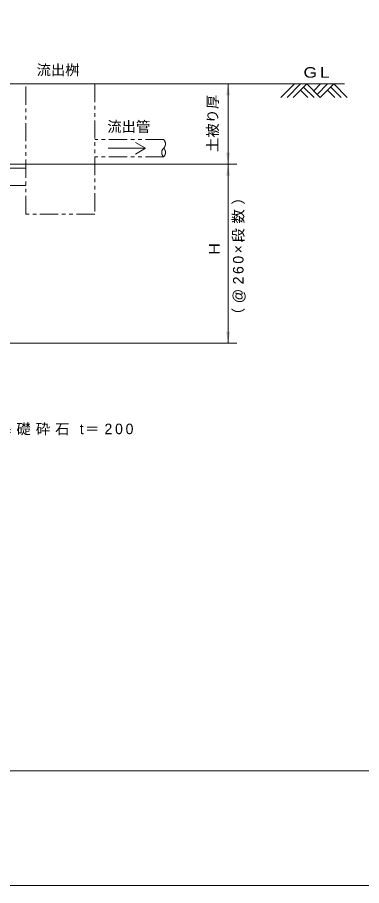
# Model space of a CAD drawing. Units: millimetres, scale not verified. Extents: x 0 to 41050, y -244 to 28700.
# Drawn here: x 10557 to 13554, y 0 to 7567 of the extents above; entities that cross this region are included whole.
import ezdxf
from ezdxf.enums import TextEntityAlignment as Align

# ---------------------------------------------------------------- set-up
doc = ezdxf.new("R2010")
doc.units = ezdxf.units.MM
doc.header["$LTSCALE"] = 50
doc.linetypes.add('USER1', pattern=[6.35, 3.175, -0.635, 0.635, -0.635, 0.635, -0.635])
for name, color, linetype, lineweight in [('P03-附帯工事', 7, 'USER1', 15), ('P04-寸法線', 142, 'Continuous', 13), ('P05-文字注釈', 7, 'Continuous', 20), ('V-nasSTD', 7, 'Continuous', 13)]:
    doc.layers.add(name, color=color, linetype=linetype, lineweight=lineweight)
doc.styles.add('標準ベクトル', font='')
doc.styles.get('標準ベクトル').set_extended_font_data('標準ベクトル')

# ---------------------------------------------------------------- blocks, each defined once
blk = doc.blocks.new('filled_arrow')
at = {"color": 0, "linetype": 'Continuous', "lineweight": -2}
blk.add_solid([(7.5, 1.25), (0, 0), (7.5, -1.25)], dxfattribs=at)

msp = doc.modelspace()

# ---------------------------------------------------------------- linework, layer by layer
at = {"layer": 'P03-附帯工事', "linetype": 'Continuous', "lineweight": 13}
msp.add_line((13405.33, 6986.42), (2318.34, 6986.42), dxfattribs=at)
at = {"layer": 'P03-附帯工事', "linetype": 'Continuous', "lineweight": 9}
for p, q in [((12850.96, 6868.59), (12968.79, 6986.42)), ((12904.74, 6868.59), (13022.57, 6986.42)), ((12958.51, 6868.59), (13076.34, 6986.42)), ((13076.34, 6986.42), (13194.17, 6868.59)), ((13136.82, 6925.94), (13197.29, 6986.42)), ((13167.28, 6895.47), (13258.23, 6986.42)), ((13194.17, 6868.59), (13312, 6986.42)), ((13312, 6986.42), (13429.83, 6868.59)), ((13022.57, 6932.64), (13086.62, 6868.59)), ((13049.45, 6959.53), (13140.4, 6868.59)), ((13258.23, 6932.64), (13322.28, 6868.59)), ((13285.11, 6959.53), (13376.06, 6868.59))]:
    msp.add_line(p, q, dxfattribs=at)
at = {"layer": 'P03-附帯工事'}
for p, q in [((11829.94, 6501.42), (11229.94, 6501.42)), ((11829.94, 6351.42), (11229.94, 6351.42)), ((10629.94, 6251.42), (10039.94, 6251.42)), ((10629.94, 6101.42), (10039.94, 6101.42))]:
    msp.add_line(p, q, dxfattribs=at)
msp.add_lwpolyline([(11229.94, 5851.42), (10629.94, 5851.42), (10629.94, 6986.42), (11229.94, 6986.42)], close=True, dxfattribs=at)
at = {"layer": 'P03-附帯工事', "color": 2, "linetype": 'Continuous', "lineweight": 13}
for points in [[(11348.09, 6426.42), (11673.65, 6426.42), (11586.17, 6477.08)], [(11348.09, 6426.42), (11673.65, 6426.42), (11586.17, 6375.75)]]:
    msp.add_lwpolyline(points, dxfattribs=at)
at = {"layer": 'P03-附帯工事'}
for centre, start, end in [((11795.79, 6463.92), 312.3169, 47.6831), ((11864.08, 6388.92), 132.3169, 227.6831), ((11795.79, 6388.92), 312.3169, 47.6831)]:
    msp.add_arc(centre, 50.72, start, end, dxfattribs=at)
at = {"layer": 'P04-寸法線'}
for p, q in [((12391.65, 6286.42), (12391.65, 6986.42)), ((10154.94, 6286.42), (12466.65, 6286.42)), ((10154.94, 6286.42), (12466.65, 6286.42)), ((12391.65, 4726.42), (12391.65, 6286.42)), ((10454.94, 4726.42), (12466.65, 4726.42))]:
    msp.add_line(p, q, dxfattribs=at)
msp.add_lwpolyline([(0, 14850), (21000, 14850), (21000, 0), (0, 0)], close=True, dxfattribs=at)
at = {"layer": 'V-nasSTD'}
msp.add_line((1000, 1000), (41050, 1000), dxfattribs=at)

# ---------------------------------------------------------------- block references
at = {"layer": 'P04-寸法線', "xscale": 13.3, "yscale": 13.3}
for p, rotation in [((12391.65, 6986.42), 270), ((12391.65, 6286.42), 90), ((12391.65, 6286.42), 270), ((12391.65, 4726.42), 90)]:
    msp.add_blockref('filled_arrow', p, dxfattribs=dict(at, rotation=rotation))

# ---------------------------------------------------------------- texts
at = {"layer": 'P04-寸法線', "style": '標準ベクトル'}
msp.add_text('土被り厚', height=91.64, rotation=90, dxfattribs=at).set_placement((12210.77, 6642.63), align=Align.TOP_CENTER)
at = {"layer": 'P04-寸法線', "style": '標準ベクトル', "width": 1.15}
msp.add_text('H', height=91.64, rotation=90, dxfattribs=at).set_placement((12226.77, 5548.82), align=Align.TOP_CENTER)
at = {"layer": 'P04-寸法線', "color": 7, "insert": (10379.47, 4025.89), "char_height": 91.64, "attachment_point": 1, "style": '標準ベクトル'}
msp.add_mtext('\\T1.35;基礎砕石\\~t＝200', dxfattribs=at)
at = {"layer": 'P05-文字注釈', "style": '標準ベクトル'}
for s, p in [('流出桝', (10723.77, 7153.99)), ('流出管', (11339.48, 6660.23))]:
    msp.add_text(s, height=91.64, dxfattribs=at).set_placement(p, align=Align.TOP_LEFT)
at = {"layer": 'P05-文字注釈', "insert": (13047.79, 7132.56), "char_height": 91.64, "attachment_point": 1, "style": '標準ベクトル'}
msp.add_mtext('\\T1.2;\\W1.25;GL', dxfattribs=at)
at = {"layer": 'P05-文字注釈', "insert": (12434.37, 4910.86), "char_height": 91.64, "attachment_point": 1, "rotation": 90, "style": '標準ベクトル'}
msp.add_mtext('\\T1.32;（@260×段数）', dxfattribs=at)

doc.saveas('drawing.dxf')
